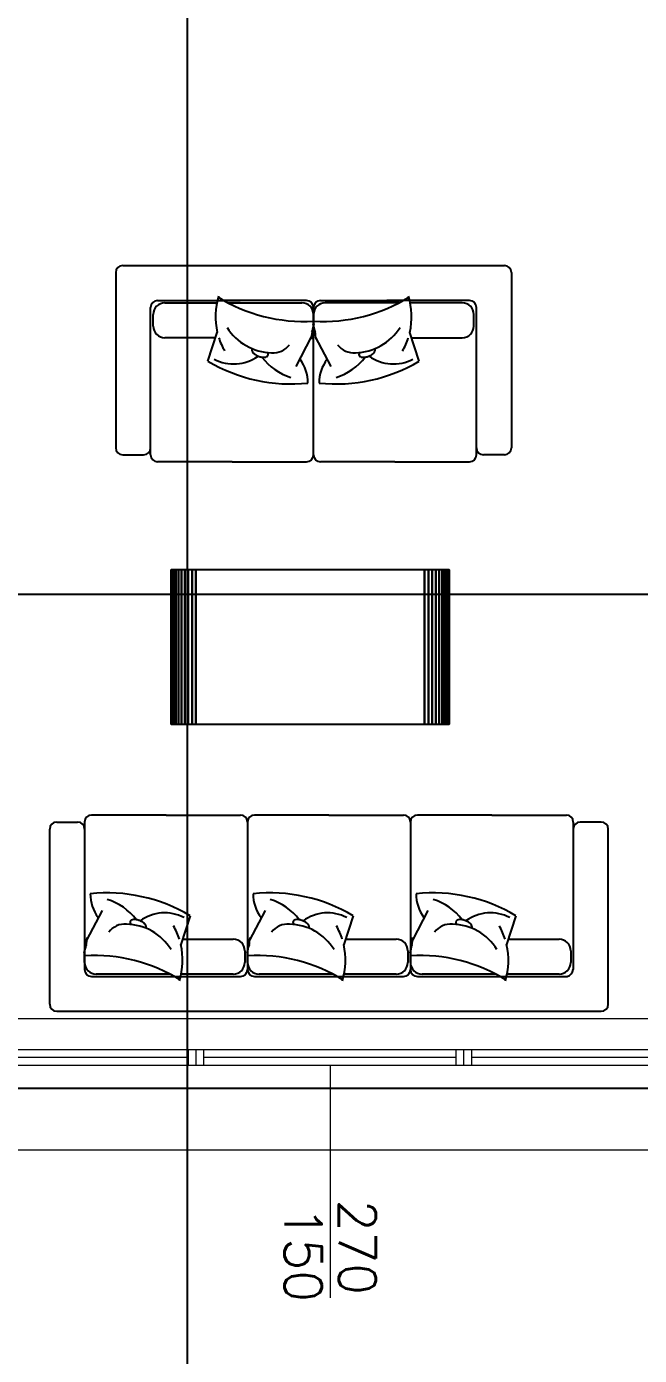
# Model space of a CAD drawing. Header units: inches. Extents: x -7543 to -822, y 102837 to 190349.
# Drawn here: x -831.5893 to -831.5496, y 102836.7631 to 102836.8492 of the extents above; entities that cross this region are included whole.
import ezdxf

# ---------------------------------------------------------------- set-up
doc = ezdxf.new("R2010")
doc.units = ezdxf.units.IN
doc.header["$MEASUREMENT"] = 0
doc.linetypes.add('DASHDOTX2', pattern=[2, 1, -0.5, 0, -0.5])
doc.layers.get('Defpoints').update_dxf_attribs({"lineweight": 25})
doc.layers.add('AKS', color=1, linetype='Continuous', lineweight=25)
doc.layers.add('PENCERE', color=7, linetype='Continuous', lineweight=18, true_color=0xffb360)
doc.layers.add('TEFRİŞ', color=7, linetype='Continuous', lineweight=25, true_color=0x78462c)
doc.styles.add('TXTX', font='TXTX')

msp = doc.modelspace()

# ---------------------------------------------------------------- linework, layer by layer
at = {"layer": 'AKS', "linetype": 'DASHDOTX2', "ltscale": 10}
for p, q in [((-831.5788773943481, 102837.241780972), (-831.5788773943481, 102836.7293249838)), ((-831.6986646402642, 102836.8124307916), (-831.3280608453938, 102836.8124307916))]:
    msp.add_line(p, q, dxfattribs=at)
at = {"layer": 'Defpoints', "color": 4}
msp.add_line((-831.612877394348, 102836.7804307916), (-831.458377394348, 102836.7804307916), dxfattribs=at)
at = {"layer": 'PENCERE'}
for p, q in [((-831.5421273943481, 102836.7849307916), (-831.597127394348, 102836.7849307916)), ((-831.596627394348, 102836.7829307916), (-831.5426273943481, 102836.7829307916)), ((-831.5787940610147, 102836.7819307916), (-831.5787940610147, 102836.7829307916)), ((-831.5782940610147, 102836.7819307916), (-831.5782940610147, 102836.7829307916)), ((-831.5777940610147, 102836.7819307916), (-831.5777940610147, 102836.7829307916)), ((-831.5614607276814, 102836.7819307916), (-831.5614607276814, 102836.7829307916)), ((-831.5609607276814, 102836.7819307916), (-831.5609607276814, 102836.7829307916)), ((-831.5604607276814, 102836.7819307916), (-831.5604607276814, 102836.7829307916)), ((-831.596627394348, 102836.7819307916), (-831.5426273943481, 102836.7819307916)), ((-831.5956273943481, 102836.7824307916), (-831.5787940610147, 102836.7824307916)), ((-831.5777940610147, 102836.7824307916), (-831.5614607276814, 102836.7824307916)), ((-831.5696273943481, 102836.7819307916), (-831.5696273943481, 102836.7668549041)), ((-831.5604607276814, 102836.7824307916), (-831.543627394348, 102836.7824307916)), ((-831.596627394348, 102836.7764307916), (-831.5426273943481, 102836.7764307916))]:
    msp.add_line(p, q, dxfattribs=at)
at = {"layer": 'TEFRİŞ'}
for p, q in [((-831.5830495977515, 102836.8337037921), (-831.558345088272, 102836.8337037921)), ((-831.5835015095103, 102836.8332518803), (-831.5835015095101, 102836.8219002972)), ((-831.5578931765132, 102836.8332518803), (-831.5578931765132, 102836.8219002972)), ((-831.5812419507164, 102836.8219002972), (-831.5812419507164, 102836.8309923215)), ((-831.5807900389576, 102836.8314442333), (-831.5754414146443, 102836.8314442333)), ((-831.5803195978754, 102836.8312935961), (-831.5769511662488, 102836.8312935961)), ((-831.5711492547705, 102836.8314442333), (-831.5764978790837, 102836.8314442333)), ((-831.5762215426056, 102836.8312935961), (-831.5714505292763, 102836.8312935961)), ((-831.5706973430117, 102836.8219002972), (-831.5706973430117, 102836.8309923215)), ((-831.5706973430117, 102836.8219002972), (-831.5706973430117, 102836.8309923215)), ((-831.5702454312529, 102836.8314442333), (-831.5648968069396, 102836.8314442333)), ((-831.5651731434177, 102836.8312935961), (-831.569944156747, 102836.8312935961)), ((-831.5606046470658, 102836.8314442333), (-831.5659532713792, 102836.8314442333)), ((-831.5610750881481, 102836.8312935961), (-831.5644435197746, 102836.8312935961)), ((-831.560152735307, 102836.8219002972), (-831.560152735307, 102836.8309923215)), ((-831.5810727841399, 102836.8297872235), (-831.5810727841399, 102836.8305404098)), ((-831.5706973430117, 102836.8305404098), (-831.5706973430117, 102836.8297872235)), ((-831.5706973430117, 102836.8305404098), (-831.5706973430117, 102836.8297872235)), ((-831.5603219018834, 102836.8297872235), (-831.5603219018834, 102836.8305404098)), ((-831.577529956151, 102836.8275160252), (-831.5769262138177, 102836.8293798169)), ((-831.5718294975335, 102836.8271732008), (-831.5708292781992, 102836.8290978344)), ((-831.5695651884898, 102836.8271732008), (-831.5705654078242, 102836.8290978344)), ((-831.5638647298724, 102836.8275160252), (-831.5644684722056, 102836.8293798169)), ((-831.5770382230018, 102836.8290340373), (-831.5803195978754, 102836.8290340373)), ((-831.5643564630217, 102836.8290340373), (-831.5610750881481, 102836.8290340373)), ((-831.5830495977514, 102836.8214483854), (-831.581693862475, 102836.8214483854)), ((-831.5812419507163, 102836.8214483854), (-831.5812419507164, 102836.8219002972)), ((-831.5812419507164, 102836.8214483854), (-831.5812419507164, 102836.8214483854)), ((-831.5706973430117, 102836.8214483854), (-831.5706973430117, 102836.8219002972)), ((-831.5706973430117, 102836.8214483854), (-831.5706973430117, 102836.8219002972)), ((-831.5706973430117, 102836.8214483854), (-831.5706973430117, 102836.8214483854)), ((-831.5706973430117, 102836.8214483854), (-831.5706973430117, 102836.8214483854)), ((-831.560152735307, 102836.8214483854), (-831.560152735307, 102836.8219002972)), ((-831.560152735307, 102836.8214483854), (-831.560152735307, 102836.8214483854)), ((-831.558345088272, 102836.8214483854), (-831.5597008235483, 102836.8214483854)), ((-831.575969646864, 102836.8209964736), (-831.5807900389576, 102836.8209964736)), ((-831.575969646864, 102836.8209964736), (-831.5711492547705, 102836.8209964736)), ((-831.5654250391593, 102836.8209964736), (-831.5702454312529, 102836.8209964736)), ((-831.5654250391593, 102836.8209964736), (-831.5606046470658, 102836.8209964736)), ((-831.5802436799632, 102836.7981194928), (-831.5850640720569, 102836.7981194928)), ((-831.5802436799632, 102836.7981194928), (-831.5754232878697, 102836.7981194928)), ((-831.5696990722586, 102836.7981194928), (-831.5745194643522, 102836.7981194928)), ((-831.5696990722586, 102836.7981194928), (-831.5648786801651, 102836.7981194928)), ((-831.559154464554, 102836.7981194928), (-831.5639748566475, 102836.7981194928)), ((-831.559154464554, 102836.7981194928), (-831.5543340724604, 102836.7981194928)), ((-831.5873236308507, 102836.7976675811), (-831.5859678955744, 102836.7976675811)), ((-831.5855159838156, 102836.7976675811), (-831.5855159838156, 102836.7976675811)), ((-831.5855159838156, 102836.7976675811), (-831.5855159838156, 102836.7972156693)), ((-831.5855159838156, 102836.7976675811), (-831.5855159838156, 102836.7972156693)), ((-831.5855159838156, 102836.7976675811), (-831.5855159838156, 102836.7976675811)), ((-831.574971376111, 102836.7976675811), (-831.574971376111, 102836.7976675811)), ((-831.574971376111, 102836.7976675811), (-831.574971376111, 102836.7972156693)), ((-831.574971376111, 102836.7976675811), (-831.574971376111, 102836.7972156693)), ((-831.574971376111, 102836.7976675811), (-831.574971376111, 102836.7976675811)), ((-831.574971376111, 102836.7976675811), (-831.574971376111, 102836.7972156693)), ((-831.5644267684063, 102836.7976675811), (-831.5644267684063, 102836.7976675811)), ((-831.5644267684063, 102836.7976675811), (-831.5644267684063, 102836.7972156693)), ((-831.5644267684063, 102836.7976675811), (-831.5644267684063, 102836.7972156693)), ((-831.5644267684063, 102836.7976675811), (-831.5644267684063, 102836.7976675811)), ((-831.5644267684063, 102836.7976675811), (-831.5644267684063, 102836.7972156693)), ((-831.5538821607016, 102836.7976675811), (-831.5538821607016, 102836.7976675811)), ((-831.5538821607016, 102836.7976675811), (-831.5538821607016, 102836.7972156693)), ((-831.5520745136665, 102836.7976675811), (-831.5534302489428, 102836.7976675811)), ((-831.5877755426095, 102836.7858640861), (-831.5877755426095, 102836.7972156693)), ((-831.5855159838156, 102836.7972156693), (-831.5855159838156, 102836.7881236449)), ((-831.5855159838156, 102836.7972156693), (-831.5855159838156, 102836.7881236449)), ((-831.5855159838156, 102836.7972156693), (-831.5855159838156, 102836.7881236449)), ((-831.574971376111, 102836.7972156693), (-831.574971376111, 102836.7881236449)), ((-831.574971376111, 102836.7972156693), (-831.574971376111, 102836.7881236449)), ((-831.5644267684063, 102836.7972156693), (-831.5644267684063, 102836.7881236449)), ((-831.5644267684063, 102836.7972156693), (-831.5644267684063, 102836.7881236449)), ((-831.5538821607016, 102836.7972156693), (-831.5538821607016, 102836.7881236449)), ((-831.5516226019078, 102836.7858640861), (-831.5516226019078, 102836.7972156693)), ((-831.5843838292938, 102836.7919427657), (-831.5853840486282, 102836.7900181321)), ((-831.5786833706763, 102836.7915999413), (-831.5792871130095, 102836.7897361496)), ((-831.5738392215892, 102836.7919427657), (-831.5748394409234, 102836.7900181321)), ((-831.5681387629717, 102836.7915999413), (-831.568742505305, 102836.7897361496)), ((-831.5632946138845, 102836.7919427657), (-831.5642948332188, 102836.7900181321)), ((-831.557594155267, 102836.7915999413), (-831.5581978976002, 102836.7897361496)), ((-831.5791751038256, 102836.7900819292), (-831.575893728952, 102836.7900819292)), ((-831.5686304961209, 102836.7900819292), (-831.5653491212473, 102836.7900819292)), ((-831.5580858884163, 102836.7900819292), (-831.5548045135426, 102836.7900819292)), ((-831.5855159838156, 102836.7885755567), (-831.5855159838156, 102836.7893287429)), ((-831.5855159838156, 102836.7885755567), (-831.5855159838156, 102836.7893287429)), ((-831.5751405426873, 102836.7893287429), (-831.5751405426873, 102836.7885755567)), ((-831.574971376111, 102836.7885755567), (-831.574971376111, 102836.7893287429)), ((-831.574971376111, 102836.7885755567), (-831.574971376111, 102836.7893287429)), ((-831.5645959349827, 102836.7893287429), (-831.5645959349827, 102836.7885755567)), ((-831.5644267684063, 102836.7885755567), (-831.5644267684063, 102836.7893287429)), ((-831.5644267684063, 102836.7885755567), (-831.5644267684063, 102836.7893287429)), ((-831.554051327278, 102836.7893287429), (-831.554051327278, 102836.7885755567)), ((-831.5799917842216, 102836.7878223704), (-831.584762797551, 102836.7878223704)), ((-831.575893728952, 102836.7878223704), (-831.5792621605785, 102836.7878223704)), ((-831.5694471765171, 102836.7878223704), (-831.5742181898463, 102836.7878223704)), ((-831.5653491212473, 102836.7878223704), (-831.5687175528739, 102836.7878223704)), ((-831.5589025688124, 102836.7878223704), (-831.5636735821416, 102836.7878223704)), ((-831.5548045135426, 102836.7878223704), (-831.5581729451692, 102836.7878223704)), ((-831.5850640720569, 102836.7876717332), (-831.5754232878697, 102836.7876717332)), ((-831.5745194643522, 102836.7876717332), (-831.5648786749643, 102836.7876717332)), ((-831.5639748618482, 102836.7876717332), (-831.554284122228, 102836.7876717332)), ((-831.5639748566475, 102836.7876717332), (-831.5586262323342, 102836.7876717332)), ((-831.5873236308507, 102836.7854121744), (-831.5520745136665, 102836.7854121744))]:
    msp.add_line(p, q, dxfattribs=at)
for centre, radius, start, end in [((-831.5830495977515, 102836.8332518803), 0.0004519117587709115, 90, 180), ((-831.558345088272, 102836.8332518803), 0.0004519117587709115, 0, 90), ((-831.5725717201824, 102836.8303936443), 0.004470957498263174, 162.728126075292, 193.1063037620537), ((-831.5713258642713, 102836.8406032535), 0.01051843088521777, 238.0043635374984, 273.3513696530827), ((-831.5700688217521, 102836.8406032535), 0.01051843088521777, 266.6486303469174, 301.9956364625016), ((-831.5688229658409, 102836.8303936443), 0.004470957498263174, 346.8936962379463, 17.27187392470803), ((-831.5807900389576, 102836.8309923215), 0.0004519117587717861, 90, 180), ((-831.5803195978754, 102836.8305404098), 0.0007531862646187689, 90, 180), ((-831.5714505292763, 102836.8305404098), 0.0007531862646185503, 0, 90), ((-831.5711492547705, 102836.8309923215), 0.0004519117587717763, 0, 90), ((-831.5702454312529, 102836.8309923215), 0.0004519117587717763, 90, 180), ((-831.569944156747, 102836.8305404098), 0.0007531862646185503, 90, 180), ((-831.5610750881481, 102836.8305404098), 0.0007531862646187689, 0, 90), ((-831.5606046470658, 102836.8309923215), 0.0004519117587717861, 0, 90), ((-831.5803195978754, 102836.8297872235), 0.0007531862646189876, 180, 270), ((-831.5733429504802, 102836.8315418729), 0.003479438900663434, 211.9056331134009, 268.8141574815438), ((-831.566400613435, 102836.8286059125), 0.004470957498263174, 162.8603405290293, 175.8560006029452), ((-831.5714505292763, 102836.8297872235), 0.0007531862646166917, 329.9323809596568, 0), ((-831.5749940725883, 102836.8286059125), 0.004470957498263174, 4.143999397054808, 17.13965947097072), ((-831.569944156747, 102836.8297872235), 0.0007531862646166917, 180, 210.0676190403431), ((-831.5680517355431, 102836.8315418729), 0.003479438900663434, 271.1858425184561, 328.094366886599), ((-831.5610750881481, 102836.8297872235), 0.0007531862646189876, 270, 0), ((-831.5725717201824, 102836.8303936443), 0.004470957498263174, 197.7038764171577, 209.691791665256), ((-831.5745441219879, 102836.828242077), 0.0001449030524481335, 158.2027377821426, 198.1109266450658), ((-831.574544121988, 102836.828242077), 0.0001449030523305683, 146.011310146502, 158.202737781151), ((-831.5732965209822, 102836.8293568776), 0.001299108500386112, 264.7691650425572, 323.2982392542425), ((-831.5680981650412, 102836.8293568776), 0.001299108500386112, 216.7017607457575, 275.2308349574428), ((-831.5668505640355, 102836.828242077), 0.0001449030523305683, 21.79726221884903, 33.98868985349802), ((-831.5668505640356, 102836.828242077), 0.0001449030524481335, 341.8890733549342, 21.79726221785736), ((-831.5688229658409, 102836.8303936443), 0.004470957498263174, 330.308208334744, 342.2961235828424), ((-831.5721486984771, 102836.8365536938), 0.01051843088521777, 239.2293559670257, 275.9473756037725), ((-831.5758794715002, 102836.8300455193), 0.002714633946095844, 242.4617525578059, 305.833653132841), ((-831.5743028905911, 102836.8283209745), 0.0003987088870210139, 198.1109266448835, 221.8558237735865), ((-831.5740846624574, 102836.8285164759), 0.0006917008929873789, 221.8558237836648, 236.6099540750796), ((-831.5738500417722, 102836.8288724314), 0.001118023750632147, 236.6099540713269, 248.2027378321467), ((-831.5738500417723, 102836.8288724314), 0.001118023750525635, 248.2027378347473, 259.7955216770866), ((-831.5739255698401, 102836.8284528522), 0.0006917008929692162, 259.795521667791, 274.5496520282756), ((-831.5710228022161, 102836.8301036408), 0.003818433824962521, 217.6384495762026, 252.6139057885371), ((-831.5739023288393, 102836.8281607834), 0.0003987088869430494, 274.5496520315222, 298.2945491438347), ((-831.5737820237465, 102836.8279373017), 0.0001449030524805645, 298.2945491438347, 338.202737781804), ((-831.5740232551433, 102836.8278584042), 0.0003987088870479454, 18.11092664478231, 33.75836718283319), ((-831.5737820237465, 102836.8279373017), 0.0001449030524495342, 338.2027377821427, 18.11092664506579), ((-831.5736624974667, 102836.826081304), 0.002603687489061294, 0.2327002321935641, 36.60753348052907), ((-831.5677321885568, 102836.826081304), 0.002603687489061294, 143.3924665194709, 179.7672997678064), ((-831.5692459875463, 102836.8365536938), 0.01051843088521777, 264.0526243962275, 300.7706440329743), ((-831.5703718838072, 102836.8301036408), 0.003818433824962521, 287.3860942114629, 322.3615504237974), ((-831.5676126622768, 102836.8279373017), 0.0001449030524495342, 161.8890733549342, 201.7972622178574), ((-831.5673714308801, 102836.8278584042), 0.0003987088870479454, 146.2416328171668, 161.8890733552177), ((-831.5676126622768, 102836.8279373017), 0.0001449030524805645, 201.797262218196, 241.7054508561653), ((-831.5674923571842, 102836.8281607834), 0.0003987088869430494, 241.7054508561653, 265.4503479684778), ((-831.5674691161834, 102836.8284528522), 0.0006917008929692162, 265.4503479717245, 280.204478332209), ((-831.5675446442511, 102836.8288724314), 0.001118023750525635, 280.2044783229134, 291.7972621652527), ((-831.5675446442513, 102836.8288724314), 0.001118023750632147, 291.7972621678533, 303.390045928673), ((-831.5655152145231, 102836.8300455193), 0.002714633946095844, 234.1663468671589, 297.5382474421941), ((-831.567310023566, 102836.8285164759), 0.0006917008929873789, 303.3900459249205, 318.1441762173347), ((-831.5670917954324, 102836.8283209745), 0.0003987088870210139, 318.1441762264135, 341.8890733551165), ((-831.5830495977514, 102836.8219002972), 0.0004519117587717861, 180, 270), ((-831.581693862475, 102836.8219002972), 0.0004519117587717861, 270, 0), ((-831.5807900389576, 102836.8214483854), 0.0004519117587713488, 180, 270), ((-831.5711492547705, 102836.8214483854), 0.0004519117587715675, 270, 0), ((-831.5702454312529, 102836.8214483854), 0.0004519117587715675, 180, 270), ((-831.5606046470658, 102836.8214483854), 0.0004519117587713488, 270, 0), ((-831.5597008235483, 102836.8219002972), 0.0004519117587717861, 180, 270), ((-831.558345088272, 102836.8219002972), 0.0004519117587717861, 270, 0), ((-831.5850640720569, 102836.7976675811), 0.0004519117587716158, 90, 180), ((-831.5754232878697, 102836.7976675811), 0.0004519117587713972, 0, 90), ((-831.5745194643522, 102836.7976675811), 0.0004519117587716158, 90, 180), ((-831.5648786801651, 102836.7976675811), 0.0004519117587713972, 0, 90), ((-831.5639748566475, 102836.7976675811), 0.0004519117587716158, 90, 180), ((-831.5543340724604, 102836.7976675811), 0.0004519117587713972, 0, 90), ((-831.5873236308507, 102836.7972156693), 0.0004519117587718345, 90, 180), ((-831.5859678955744, 102836.7972156693), 0.0004519117587718345, 0, 90), ((-831.5534302489428, 102836.7972156693), 0.0004519117587718345, 90, 180), ((-831.5520745136665, 102836.7972156693), 0.0004519117587718345, 0, 90), ((-831.5840646283502, 102836.7825622727), 0.01051843088521889, 59.22935596702565, 95.94737560377247), ((-831.5825508293607, 102836.7930346624), 0.002603687489061573, 180.2327002321936, 216.6075334805291), ((-831.5735200206456, 102836.7825622727), 0.01051843088521889, 59.22935596702565, 95.94737560377247), ((-831.572006221656, 102836.7930346624), 0.002603687489061573, 180.2327002321936, 216.6075334805291), ((-831.5629754129409, 102836.7825622727), 0.01051843088521889, 59.22935596702565, 95.94737560377247), ((-831.5614616139513, 102836.7930346624), 0.002603687489061573, 180.2327002321936, 216.6075334805291), ((-831.5851905246112, 102836.7890123257), 0.00381843382496293, 37.63844957620262, 72.61390578853714), ((-831.5746459169065, 102836.7890123257), 0.00381843382496293, 37.63844957620262, 72.61390578853714), ((-831.5641013092019, 102836.7890123257), 0.00381843382496293, 37.63844957620262, 72.61390578853714), ((-831.5824313030809, 102836.7911786648), 0.0001449030524495497, 158.2027377821426, 198.1109266450658), ((-831.5824313030807, 102836.7911786648), 0.00014490305248058, 118.2945491438347, 158.202737781804), ((-831.5823109979881, 102836.7909551831), 0.0003987088869430921, 94.5496520315222, 118.2945491438347), ((-831.5822877569873, 102836.7906631143), 0.0006917008929692902, 79.79552166779098, 94.54965202827557), ((-831.5823632850551, 102836.7902435351), 0.001118023750525755, 68.20273783474732, 79.79552167708654), ((-831.5823632850552, 102836.7902435351), 0.001118023750632267, 56.60995407132692, 68.20273783214667), ((-831.580333855327, 102836.7890704472), 0.002714633946096135, 62.4617525578059, 125.833653132841), ((-831.5718866953762, 102836.7911786648), 0.0001449030524495497, 158.2027377821426, 198.1109266450658), ((-831.5718866953762, 102836.7911786648), 0.00014490305248058, 118.2945491438347, 158.202737781804), ((-831.5717663902834, 102836.7909551831), 0.0003987088869430921, 94.5496520315222, 118.2945491438347), ((-831.5717431492826, 102836.7906631143), 0.0006917008929692902, 79.79552166779098, 94.54965202827557), ((-831.5718186773504, 102836.7902435351), 0.001118023750525755, 68.20273783474732, 79.79552167708654), ((-831.5718186773505, 102836.7902435351), 0.001118023750632267, 56.60995407132692, 68.20273783214667), ((-831.5697892476223, 102836.7890704472), 0.002714633946096135, 62.4617525578059, 125.833653132841), ((-831.5613420876715, 102836.7911786648), 0.0001449030524495497, 158.2027377821426, 198.1109266450658), ((-831.5613420876714, 102836.7911786648), 0.00014490305248058, 118.2945491438347, 158.202737781804), ((-831.5612217825787, 102836.7909551831), 0.0003987088869430921, 94.5496520315222, 118.2945491438347), ((-831.5611985415779, 102836.7906631143), 0.0006917008929692902, 79.79552166779098, 94.54965202827557), ((-831.5612740696457, 102836.7902435351), 0.001118023750525755, 68.20273783474732, 79.79552167708654), ((-831.5612740696458, 102836.7902435351), 0.001118023750632267, 56.60995407132692, 68.20273783214667), ((-831.5592446399177, 102836.7890704472), 0.002714633946096135, 62.4617525578059, 125.833653132841), ((-831.5829168058451, 102836.7897590889), 0.001299108500386251, 84.76916504255725, 143.2982392542425), ((-831.5828703763472, 102836.7875740935), 0.003479438900663807, 31.90563311340096, 88.81415748154384), ((-831.5821900716841, 102836.7912575623), 0.0003987088870479881, 198.1109266447823, 213.7583671828332), ((-831.58212866437, 102836.7905994906), 0.0006917008929874529, 41.85582378266522, 56.60995407507958), ((-831.5819104362363, 102836.790794992), 0.0003987088870210565, 18.11092664488355, 41.85582377358652), ((-831.5816692048394, 102836.7908738895), 0.0001449030523305838, 326.011310146502, 338.202737781151), ((-831.5816692048395, 102836.7908738895), 0.000144903052448149, 338.2027377821427, 18.11092664506579), ((-831.5836416066448, 102836.7887223221), 0.004470957498263652, 17.70387641715763, 29.69179166525604), ((-831.5723721981404, 102836.7897590889), 0.001299108500386251, 84.76916504255725, 143.2982392542425), ((-831.5723257686425, 102836.7875740935), 0.003479438900663807, 31.90563311340096, 88.81415748154384), ((-831.5716454639794, 102836.7912575623), 0.0003987088870479881, 198.1109266447823, 213.7583671828332), ((-831.5715840566653, 102836.7905994906), 0.0006917008929874529, 41.85582378266522, 56.60995407507958), ((-831.5713658285316, 102836.790794992), 0.0003987088870210565, 18.11092664488355, 41.85582377358652), ((-831.5711245971347, 102836.7908738895), 0.0001449030523305838, 326.011310146502, 338.202737781151), ((-831.5711245971348, 102836.7908738895), 0.000144903052448149, 338.2027377821427, 18.11092664506579), ((-831.5730969989402, 102836.7887223221), 0.004470957498263652, 17.70387641715763, 29.69179166525604), ((-831.5618275904358, 102836.7897590889), 0.001299108500386251, 84.76916504255725, 143.2982392542425), ((-831.5617811609378, 102836.7875740935), 0.003479438900663807, 31.90563311340096, 88.81415748154384), ((-831.5611008562747, 102836.7912575623), 0.0003987088870479881, 198.1109266447823, 213.7583671828332), ((-831.5610394489606, 102836.7905994906), 0.0006917008929874529, 41.85582378266522, 56.60995407507958), ((-831.5608212208269, 102836.790794992), 0.0003987088870210565, 18.11092664488355, 41.85582377358652), ((-831.56057998943, 102836.7908738895), 0.0001449030523305838, 326.011310146502, 338.202737781151), ((-831.5605799894302, 102836.7908738895), 0.000144903052448149, 338.2027377821427, 18.11092664506579), ((-831.5625523912355, 102836.7887223221), 0.004470957498263652, 17.70387641715763, 29.69179166525604), ((-831.5898127133922, 102836.790510054), 0.004470957498263652, 342.8603405290293, 355.8560006029452), ((-831.584762797551, 102836.7893287429), 0.0007531862646167723, 149.9323809596569, 180), ((-831.5836416066448, 102836.7887223221), 0.004470957498263652, 342.728126075292, 13.10630376205368), ((-831.575893728952, 102836.7893287429), 0.0007531862646190683, 0, 90), ((-831.5792681056876, 102836.790510054), 0.004470957498263652, 342.8603405290293, 355.8560006029452), ((-831.5742181898463, 102836.7893287429), 0.0007531862646167723, 149.9323809596569, 180), ((-831.5730969989402, 102836.7887223221), 0.004470957498263652, 342.728126075292, 13.10630376205368), ((-831.5653491212473, 102836.7893287429), 0.0007531862646190683, 0, 90), ((-831.5687234979829, 102836.790510054), 0.004470957498263652, 342.8603405290293, 355.8560006029452), ((-831.5636735821416, 102836.7893287429), 0.0007531862646167723, 149.9323809596569, 180), ((-831.5625523912355, 102836.7887223221), 0.004470957498263652, 342.728126075292, 13.10630376205368), ((-831.5548045135426, 102836.7893287429), 0.0007531862646190683, 0, 90), ((-831.584887462556, 102836.778512713), 0.01051843088521889, 58.00436353749839, 93.35136965308263), ((-831.5743428548514, 102836.778512713), 0.01051843088521889, 58.00436353749839, 93.35136965308263), ((-831.5637982471467, 102836.778512713), 0.01051843088521889, 58.00436353749839, 93.35136965308263), ((-831.584762797551, 102836.7885755567), 0.0007531862646186308, 180, 270), ((-831.5850640720569, 102836.7881236449), 0.0004519117587718345, 180, 270), ((-831.5850640720569, 102836.7881236449), 0.0004519117587718246, 180, 270), ((-831.575893728952, 102836.7885755567), 0.0007531862646188495, 270, 0), ((-831.5754232878697, 102836.7881236449), 0.0004519117587718246, 270, 0), ((-831.5742181898463, 102836.7885755567), 0.0007531862646186308, 180, 270), ((-831.5745194643522, 102836.7881236449), 0.0004519117587718246, 180, 270), ((-831.5653491212473, 102836.7885755567), 0.0007531862646188495, 270, 0), ((-831.5648786801651, 102836.7881236449), 0.0004519117587718246, 270, 0), ((-831.5636735821416, 102836.7885755567), 0.0007531862646186308, 180, 270), ((-831.5639748566475, 102836.7881236449), 0.0004519117587718246, 180, 270), ((-831.5548045135426, 102836.7885755567), 0.0007531862646188495, 270, 0), ((-831.5544164466897, 102836.7881941537), 0.000538918369206517, 284.2135777821375, 352.4822155895964), ((-831.5873236308507, 102836.7858640861), 0.0004519117587709598, 180, 270), ((-831.5520745136665, 102836.7858640861), 0.0004519117587709598, 270, 0)]:
    msp.add_arc(centre, radius, start, end, dxfattribs=at)
for points in [[(-831.5799107445514, 102836.8140079356, -0.0016), (-831.5799107445514, 102836.8140079356, -0.008), (-831.5799107445514, 102836.8040079355, -0.008), (-831.5799107445514, 102836.8040079355, -0.0016)], [(-831.5799107445514, 102836.8140079356, -0.0016), (-831.5799107445514, 102836.8140079356, -0.008), (-831.5799107445514, 102836.8040079355, -0.008), (-831.5799107445514, 102836.8040079355, -0.0016)], [(-831.5798910445513, 102836.8140079356, -0.0013497), (-831.5799107445514, 102836.8140079356, -0.0016), (-831.5799107445514, 102836.8040079355, -0.0016), (-831.5798910445513, 102836.8040079355, -0.0013497)], [(-831.5798910445513, 102836.8140079356, -0.0013497), (-831.5799107445514, 102836.8140079356, -0.0016), (-831.5799107445514, 102836.8040079355, -0.0016), (-831.5798910445513, 102836.8040079355, -0.0013497)], [(-831.5798324445514, 102836.8140079356, -0.001105580000000001), (-831.5798910445513, 102836.8140079356, -0.0013497), (-831.5798910445513, 102836.8040079355, -0.0013497), (-831.5798324445514, 102836.8040079355, -0.001105580000000001)], [(-831.5798324445514, 102836.8140079356, -0.001105580000000001), (-831.5798910445513, 102836.8140079356, -0.0013497), (-831.5798910445513, 102836.8040079355, -0.0013497), (-831.5798324445514, 102836.8040079355, -0.001105580000000001)], [(-831.5797363645513, 102836.8140079356, -0.0008736199999999996), (-831.5798324445514, 102836.8140079356, -0.001105580000000001), (-831.5798324445514, 102836.8040079355, -0.001105580000000001), (-831.5797363645513, 102836.8040079355, -0.0008736199999999996)], [(-831.5797363645513, 102836.8140079356, -0.0008736199999999996), (-831.5798324445514, 102836.8140079356, -0.001105580000000001), (-831.5798324445514, 102836.8040079355, -0.001105580000000001), (-831.5797363645513, 102836.8040079355, -0.0008736199999999996)], [(-831.5796051845514, 102836.8140079356, -0.0006595399999999998), (-831.5797363645513, 102836.8140079356, -0.0008736199999999996), (-831.5797363645513, 102836.8040079355, -0.0008736199999999996), (-831.5796051845514, 102836.8040079355, -0.0006595399999999998)], [(-831.5796051845514, 102836.8140079356, -0.0006595399999999998), (-831.5797363645513, 102836.8140079356, -0.0008736199999999996), (-831.5797363645513, 102836.8040079355, -0.0008736199999999996), (-831.5796051845514, 102836.8040079355, -0.0006595399999999998)], [(-831.5794421245513, 102836.8140079356, -0.00046862), (-831.5796051845514, 102836.8140079356, -0.0006595399999999998), (-831.5796051845514, 102836.8040079355, -0.0006595399999999998), (-831.5794421245513, 102836.8040079355, -0.00046862)], [(-831.5794421245513, 102836.8140079356, -0.00046862), (-831.5796051845514, 102836.8140079356, -0.0006595399999999998), (-831.5796051845514, 102836.8040079355, -0.0006595399999999998), (-831.5794421245513, 102836.8040079355, -0.00046862)], [(-831.5792512045514, 102836.8140079356, -0.0003055800000000006), (-831.5794421245513, 102836.8140079356, -0.00046862), (-831.5794421245513, 102836.8040079355, -0.00046862), (-831.5792512045514, 102836.8040079355, -0.0003055800000000006)], [(-831.5792512045514, 102836.8140079356, -0.0003055800000000006), (-831.5794421245513, 102836.8140079356, -0.00046862), (-831.5794421245513, 102836.8040079355, -0.00046862), (-831.5792512045514, 102836.8040079355, -0.0003055800000000006)], [(-831.5790371245513, 102836.8140079356, -0.0001743800000000008), (-831.5792512045514, 102836.8140079356, -0.0003055800000000006), (-831.5792512045514, 102836.8040079355, -0.0003055800000000006), (-831.5790371245513, 102836.8040079355, -0.0001743800000000008)], [(-831.5790371245513, 102836.8140079356, -0.0001743800000000008), (-831.5792512045514, 102836.8140079356, -0.0003055800000000006), (-831.5792512045514, 102836.8040079355, -0.0003055800000000006), (-831.5790371245513, 102836.8040079355, -0.0001743800000000008)], [(-831.5788051845514, 102836.8140079356, -7.830000000000013e-05), (-831.5790371245513, 102836.8140079356, -0.0001743800000000008), (-831.5790371245513, 102836.8040079355, -0.0001743800000000008), (-831.5788051845514, 102836.8040079355, -7.830000000000013e-05)], [(-831.5788051845514, 102836.8140079356, -7.830000000000013e-05), (-831.5790371245513, 102836.8140079356, -0.0001743800000000008), (-831.5790371245513, 102836.8040079355, -0.0001743800000000008), (-831.5788051845514, 102836.8040079355, -7.830000000000013e-05)], [(-831.5785610445513, 102836.8140079356, -1.970000000000028e-05), (-831.5788051845514, 102836.8140079356, -7.830000000000013e-05), (-831.5788051845514, 102836.8040079355, -7.830000000000013e-05), (-831.5785610445513, 102836.8040079355, -1.970000000000028e-05)], [(-831.5785610445513, 102836.8140079356, -1.970000000000028e-05), (-831.5788051845514, 102836.8140079356, -7.830000000000013e-05), (-831.5788051845514, 102836.8040079355, -7.830000000000013e-05), (-831.5785610445513, 102836.8040079355, -1.970000000000028e-05)], [(-831.5783107445513, 102836.8140079356), (-831.5785610445513, 102836.8140079356, -1.970000000000028e-05), (-831.5785610445513, 102836.8040079355, -1.970000000000028e-05), (-831.5783107445513, 102836.8040079355)], [(-831.5783107445513, 102836.8140079356), (-831.5785610445513, 102836.8140079356, -1.970000000000028e-05), (-831.5785610445513, 102836.8040079355, -1.970000000000028e-05), (-831.5783107445513, 102836.8040079355)], [(-831.5635107445513, 102836.8140079356), (-831.5783107445513, 102836.8140079356), (-831.5783107445513, 102836.8040079355), (-831.5635107445513, 102836.8040079355)], [(-831.5635107445513, 102836.8140079356), (-831.5783107445513, 102836.8140079356), (-831.5783107445513, 102836.8040079355), (-831.5635107445513, 102836.8040079355)], [(-831.5632604445514, 102836.8140079356, -1.970000000000028e-05), (-831.5635107445513, 102836.8140079356), (-831.5635107445513, 102836.8040079355), (-831.5632604445514, 102836.8040079355, -1.970000000000028e-05)], [(-831.5632604445514, 102836.8140079356, -1.970000000000028e-05), (-831.5635107445513, 102836.8140079356), (-831.5635107445513, 102836.8040079355), (-831.5632604445514, 102836.8040079355, -1.970000000000028e-05)], [(-831.5630163245513, 102836.8140079356, -7.830000000000013e-05), (-831.5632604445514, 102836.8140079356, -1.970000000000028e-05), (-831.5632604445514, 102836.8040079355, -1.970000000000028e-05), (-831.5630163245513, 102836.8040079355, -7.830000000000013e-05)], [(-831.5630163245513, 102836.8140079356, -7.830000000000013e-05), (-831.5632604445514, 102836.8140079356, -1.970000000000028e-05), (-831.5632604445514, 102836.8040079355, -1.970000000000028e-05), (-831.5630163245513, 102836.8040079355, -7.830000000000013e-05)], [(-831.5627843645514, 102836.8140079356, -0.0001743800000000008), (-831.5630163245513, 102836.8140079356, -7.830000000000013e-05), (-831.5630163245513, 102836.8040079355, -7.830000000000013e-05), (-831.5627843645514, 102836.8040079355, -0.0001743800000000008)], [(-831.5627843645514, 102836.8140079356, -0.0001743800000000008), (-831.5630163245513, 102836.8140079356, -7.830000000000013e-05), (-831.5630163245513, 102836.8040079355, -7.830000000000013e-05), (-831.5627843645514, 102836.8040079355, -0.0001743800000000008)], [(-831.5625702845514, 102836.8140079356, -0.0003055800000000006), (-831.5627843645514, 102836.8140079356, -0.0001743800000000008), (-831.5627843645514, 102836.8040079355, -0.0001743800000000008), (-831.5625702845514, 102836.8040079355, -0.0003055800000000006)], [(-831.5625702845514, 102836.8140079356, -0.0003055800000000006), (-831.5627843645514, 102836.8140079356, -0.0001743800000000008), (-831.5627843645514, 102836.8040079355, -0.0001743800000000008), (-831.5625702845514, 102836.8040079355, -0.0003055800000000006)], [(-831.5623793845514, 102836.8140079356, -0.00046862), (-831.5625702845514, 102836.8140079356, -0.0003055800000000006), (-831.5625702845514, 102836.8040079355, -0.0003055800000000006), (-831.5623793845514, 102836.8040079355, -0.00046862)], [(-831.5623793845514, 102836.8140079356, -0.00046862), (-831.5625702845514, 102836.8140079356, -0.0003055800000000006), (-831.5625702845514, 102836.8040079355, -0.0003055800000000006), (-831.5623793845514, 102836.8040079355, -0.00046862)], [(-831.5622163245514, 102836.8140079356, -0.0006595399999999998), (-831.5623793845514, 102836.8140079356, -0.00046862), (-831.5623793845514, 102836.8040079355, -0.00046862), (-831.5622163245514, 102836.8040079355, -0.0006595399999999998)], [(-831.5622163245514, 102836.8140079356, -0.0006595399999999998), (-831.5623793845514, 102836.8140079356, -0.00046862), (-831.5623793845514, 102836.8040079355, -0.00046862), (-831.5622163245514, 102836.8040079355, -0.0006595399999999998)], [(-831.5620851445514, 102836.8140079356, -0.0008736199999999996), (-831.5622163245514, 102836.8140079356, -0.0006595399999999998), (-831.5622163245514, 102836.8040079355, -0.0006595399999999998), (-831.5620851445514, 102836.8040079355, -0.0008736199999999996)], [(-831.5620851445514, 102836.8140079356, -0.0008736199999999996), (-831.5622163245514, 102836.8140079356, -0.0006595399999999998), (-831.5622163245514, 102836.8040079355, -0.0006595399999999998), (-831.5620851445514, 102836.8040079355, -0.0008736199999999996)], [(-831.5619890645513, 102836.8140079356, -0.001105580000000001), (-831.5620851445514, 102836.8140079356, -0.0008736199999999996), (-831.5620851445514, 102836.8040079355, -0.0008736199999999996), (-831.5619890645513, 102836.8040079355, -0.001105580000000001)], [(-831.5619890645513, 102836.8140079356, -0.001105580000000001), (-831.5620851445514, 102836.8140079356, -0.0008736199999999996), (-831.5620851445514, 102836.8040079355, -0.0008736199999999996), (-831.5619890645513, 102836.8040079355, -0.001105580000000001)], [(-831.5619304445513, 102836.8140079356, -0.0013497), (-831.5619890645513, 102836.8140079356, -0.001105580000000001), (-831.5619890645513, 102836.8040079355, -0.001105580000000001), (-831.5619304445513, 102836.8040079355, -0.0013497)], [(-831.5619304445513, 102836.8140079356, -0.0013497), (-831.5619890645513, 102836.8140079356, -0.001105580000000001), (-831.5619890645513, 102836.8040079355, -0.001105580000000001), (-831.5619304445513, 102836.8040079355, -0.0013497)], [(-831.5619107445514, 102836.8140079356, -0.0016), (-831.5619304445513, 102836.8140079356, -0.0013497), (-831.5619304445513, 102836.8040079355, -0.0013497), (-831.5619107445514, 102836.8040079355, -0.0016)], [(-831.5619107445514, 102836.8140079356, -0.0016), (-831.5619304445513, 102836.8140079356, -0.0013497), (-831.5619304445513, 102836.8040079355, -0.0013497), (-831.5619107445514, 102836.8040079355, -0.0016)], [(-831.5619107445514, 102836.8140079356, -0.008), (-831.5619107445514, 102836.8140079356, -0.0016), (-831.5619107445514, 102836.8040079355, -0.0016), (-831.5619107445514, 102836.8040079355, -0.008)], [(-831.5619107445514, 102836.8140079356, -0.008), (-831.5619107445514, 102836.8140079356, -0.0016), (-831.5619107445514, 102836.8040079355, -0.0016), (-831.5619107445514, 102836.8040079355, -0.008)]]:
    msp.add_3dface(points, dxfattribs=at)

# ---------------------------------------------------------------- texts
at = {"layer": 'PENCERE', "style": 'TXTX'}
for s, p in [('270', (-831.5690547842933, 102836.773209999)), ('150', (-831.5725713310616, 102836.7727528562))]:
    msp.add_text(s, height=0.0024, rotation=270, dxfattribs=at).set_placement(p)

doc.saveas('drawing.dxf')
